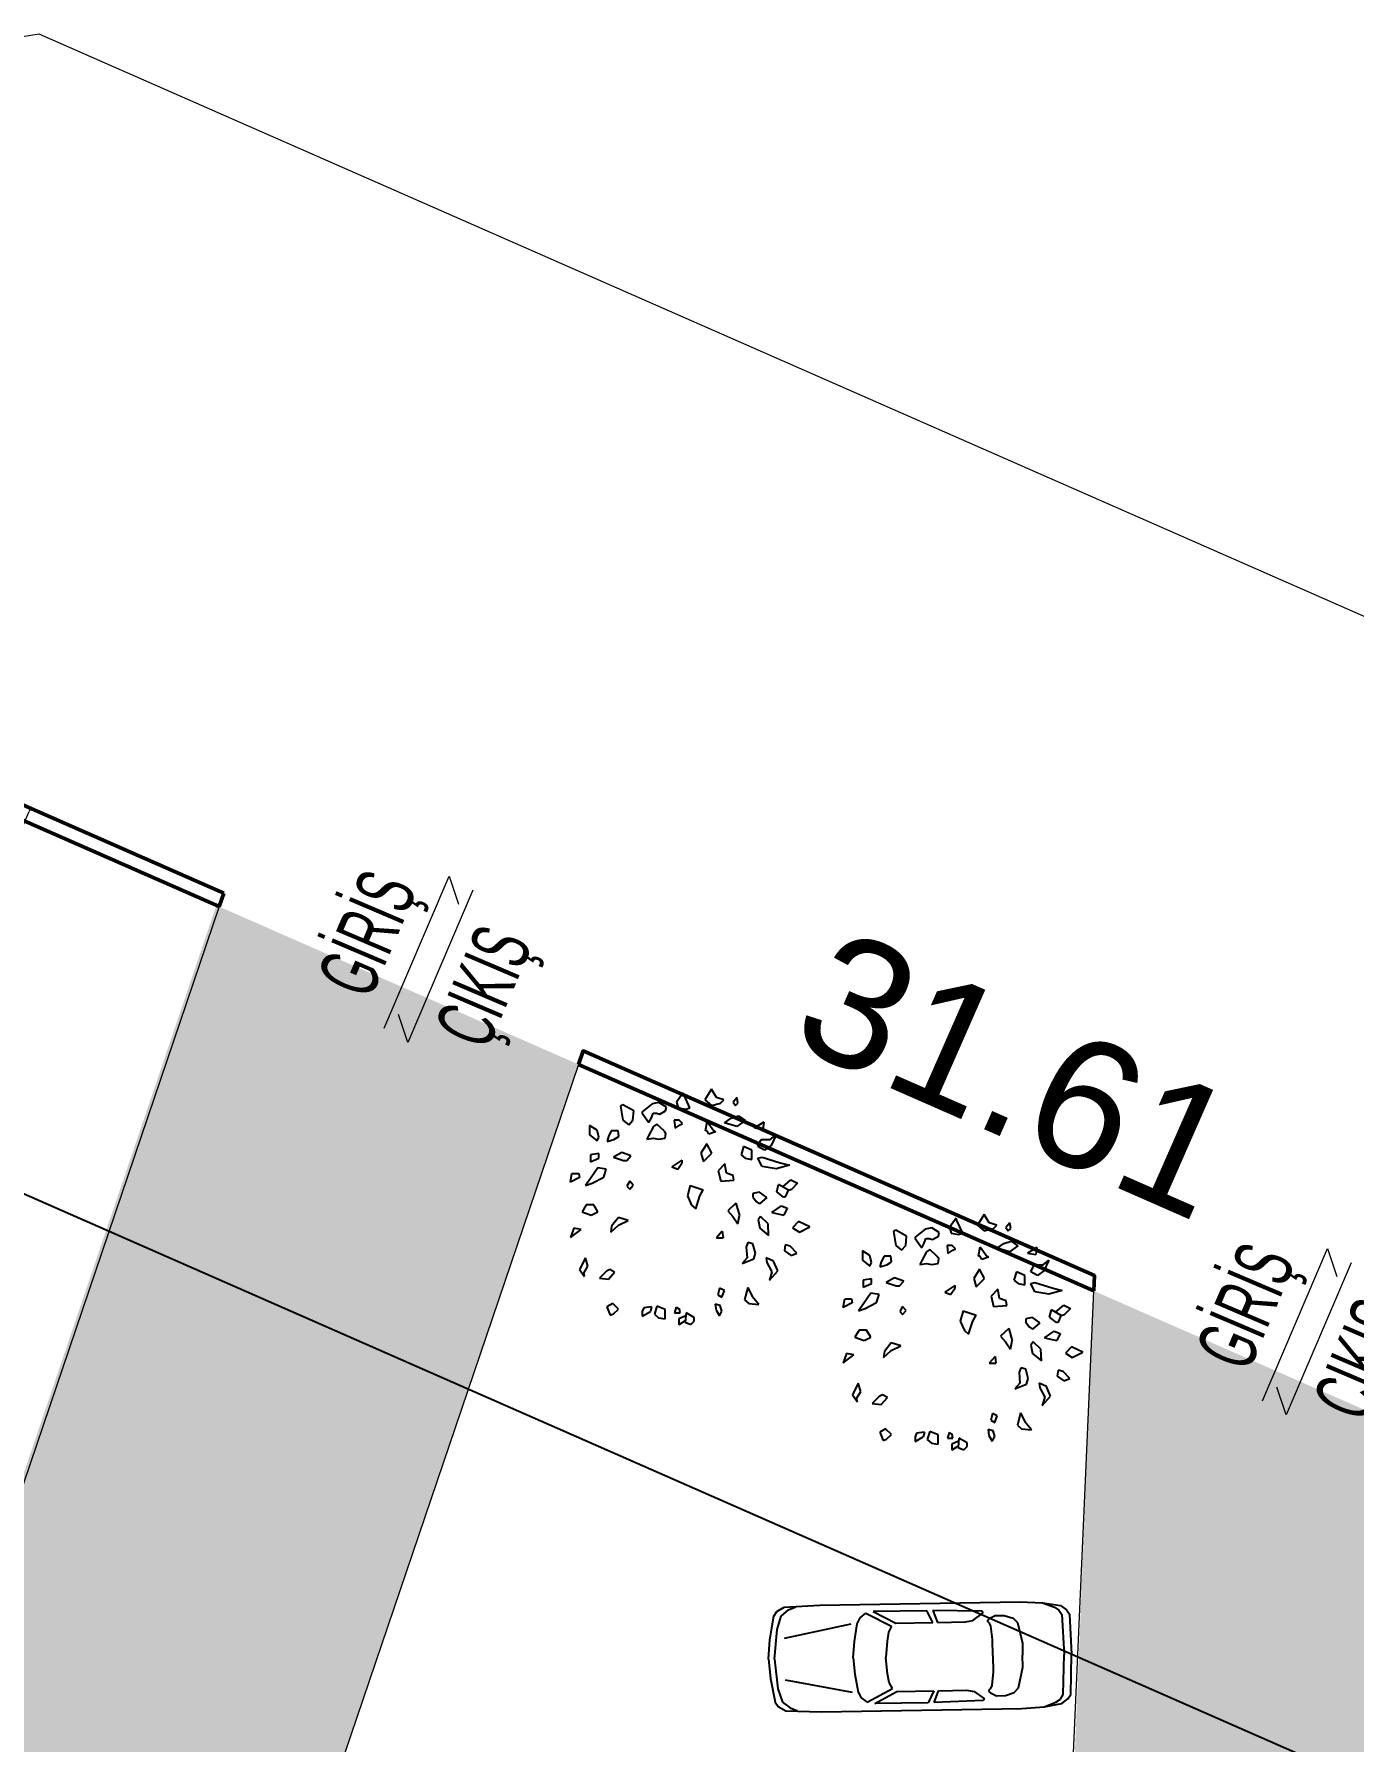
# Model space of a CAD drawing. Header units: centimetres. Extents: x 63871 to 181827, y -95930 to 42199.
# Drawn here: x 153272 to 155125, y 38677 to 41076 of the extents above; entities that cross this region are included whole.
import ezdxf

# ---------------------------------------------------------------- set-up
doc = ezdxf.new("R2010")
doc.units = ezdxf.units.CM
for name, color, linetype, lineweight in [('03_PARSEL_ALN_YENI', 40, 'Continuous', 0), ('A-AREA-IDEN', 7, 'Continuous', 9), ('ARA SINIRLAR', 225, 'Continuous', 15), ('ARM_Pen_No__252', 8, 'Continuous', 18), ('OLUK', 222, 'Continuous', 15), ('PARSEL SINIRI', 12, 'Continuous', 50), ('ROL_CEPHE', 1, 'Continuous', 0), ('ÇEKME MESAFESİ', 5, 'Continuous', 25)]:
    doc.layers.add(name, color=color, linetype=linetype, lineweight=lineweight)
for name, color, linetype in [('CAY', 94, 'Continuous'), ('Dıış Ölçü', 140, 'Continuous'), ('furn', 7, 'Continuous')]:
    doc.layers.add(name, color=color, linetype=linetype)
doc.styles.add('Arial', font='Arial.ttf', dxfattribs={"height": 250})
doc.styles.add('RomanS', font='')
doc.styles.get("Standard").update_dxf_attribs({"font": 'Arial.ttf'})
doc.styles.get('RomanS').set_extended_font_data('Stylus BT')
doc.dimstyles.new('BÖYÜK', dxfattribs={"dimtxt": 70, "dimasz": 5, "dimexe": 5, "dimexo": 5, "dimgap": 2, "dimtad": 3, "dimdec": 0, "dimzin": 0, "dimdsep": 46, "dimtxsty": 'RomanS', "dimblk": 'DOT', "dimcen": 5, "dimadec": 0, "dimazin": 0, "dimtfac": 1, "dimtdec": 0, "dimtix": 1, "dimtofl": 0, "dimtmove": 1, "dimatfit": 0, "dimldrblk": 'DOT', "dimfxl": 10, "dimfxlon": 1, "dimtolj": 1, "dimtzin": 0, "dimarcsym": 0})

# ---------------------------------------------------------------- blocks, each defined once
blk = doc.blocks.new('02PCAR03')
at = {"color": 0, "linetype": 'ByBlock'}
for p, q in [((-185, 35), (-197, 33)), ((-185, 35), (-193, 32)), ((-170, 36), (-185, 35)), ((-35, 36), (-170, 36)), ((-11, 35), (-35, 36)), ((-14, 33), (-19, 35)), ((-6, 32), (-11, 35)), ((-203, 27), (-204, 0)), ((-201, 30), (-203, 27)), ((-197, 33), (-201, 30)), ((-198, 27), (-199, 0)), ((-196, 30), (-198, 27)), ((-193, 32), (-196, 30)), ((-165, 25), (-168, 22)), ((-159, 27), (-165, 25)), ((-153, 27), (-159, 27)), ((-149, 25), (-153, 27)), ((-148, 24), (-149, 25)), ((-148, 23), (-148, 24)), ((-145, 29), (-144, 30)), ((-138, 24), (-145, 29)), ((-144, 30), (-111, 31)), ((-133, 23), (-138, 24)), ((-111, 31), (-114, 23)), ((-111, 23), (-107, 31)), ((-107, 31), (-71, 31)), ((-71, 31), (-86, 23)), ((-66, 30), (-83, 21)), ((-62, 27), (-66, 30)), ((-60, 23), (-62, 27)), ((-9, 29), (-14, 33)), ((-6, 20), (-9, 29)), ((-4, 29), (-6, 32)), ((-1, 13), (-4, 29)), ((-168, 22), (-171, 8)), ((-151, 11), (-150, 20)), ((-150, 20), (-149, 22)), ((-149, 22), (-148, 23)), ((-114, 23), (-133, 23)), ((-86, 23), (-111, 23)), ((-83, 21), (-81, 17)), ((-81, 17), (-80, 11)), ((-58, 11), (-60, 23)), ((-11, 14), (-56, 23)), ((-4, 0), (-6, 20)), ((0, 0), (-1, 13)), ((-203, -27), (-204, 0)), ((-198, -27), (-199, 0)), ((-171, 8), (-171, 0)), ((-171, -8), (-171, 0)), ((-151, 0), (-151, 11)), ((-151, 0), (-151, -11)), ((-80, 11), (-79, 0)), ((-80, -11), (-79, 0)), ((-57, 0), (-58, 11)), ((-57, 0), (-58, -11)), ((-4, 0), (-6, -20)), ((0, 0), (-1, -13)), ((-168, -22), (-171, -8)), ((-151, -11), (-150, -20)), ((-81, -17), (-80, -11)), ((-58, -11), (-60, -23)), ((-165, -25), (-168, -22)), ((-150, -20), (-149, -22)), ((-149, -22), (-148, -23)), ((-148, -23), (-148, -24)), ((-133, -23), (-138, -24)), ((-114, -23), (-133, -23)), ((-111, -31), (-114, -23)), ((-86, -23), (-111, -23)), ((-111, -23), (-107, -31)), ((-71, -31), (-86, -23)), ((-83, -21), (-81, -17)), ((-66, -30), (-83, -21)), ((-60, -23), (-62, -27)), ((-11, -14), (-56, -23)), ((-6, -20), (-9, -29)), ((-1, -13), (-4, -29)), ((-201, -30), (-203, -27)), ((-197, -33), (-201, -30)), ((-196, -30), (-198, -27)), ((-185, -35), (-197, -33)), ((-193, -32), (-196, -30)), ((-185, -35), (-193, -32)), ((-159, -27), (-165, -25)), ((-153, -27), (-159, -27)), ((-149, -25), (-153, -27)), ((-148, -24), (-149, -25)), ((-138, -24), (-145, -29)), ((-145, -29), (-144, -30)), ((-144, -30), (-111, -31)), ((-107, -31), (-71, -31)), ((-62, -27), (-66, -30)), ((-14, -33), (-19, -35)), ((-9, -29), (-14, -33)), ((-6, -32), (-11, -35)), ((-4, -29), (-6, -32)), ((-170, -36), (-185, -35)), ((-35, -36), (-170, -36)), ((-11, -35), (-35, -36))]:
    blk.add_line(p, q, dxfattribs=at)
blk = doc.blocks.new('_Dot')
at = {"color": 0, "linetype": 'ByBlock', "lineweight": -2}
blk.add_line((-0.5, 0), (-1, 0), dxfattribs=at)
at = {"color": 0, "linetype": 'ByBlock', "const_width": 0.5}
blk.add_lwpolyline([(-0.25, 0, 1), (0.25, 0, 1)], format="xyb", close=True, dxfattribs=at)
blk = doc.blocks.new('*D115')
at = {"layer": 'Defpoints', "color": 0, "transparency": 16777216}
for p in [(-3162.1, 23806.2), (-3150, 23800.9), (-3351.2, 23343.1)]:
    blk.add_point(p, dxfattribs=at)
at = {"layer": 'Dıış Ölçü', "color": 0, "lineweight": -2, "transparency": 16777216}
for p, q in [((-3154.6, 23802.9), (-3166.7, 23808.2)), ((-3361.3, 23353), (-3164.1, 23801.6)), ((-3355.7, 23345.1), (-3367.9, 23350.5))]:
    blk.add_line(p, q, dxfattribs=at)
at = {"layer": 'Dıış Ölçü', "color": 0, "lineweight": -2, "transparency": 16777216, "xscale": 5, "yscale": 5, "zscale": 5}
for p, rotation in [((-3162.1, 23806.2), 66.27337036733198), ((-3363.3, 23348.5), 246.273370367332)]:
    blk.add_blockref('_Dot', p, dxfattribs=dict(at, rotation=rotation))
at = {"layer": 'Dıış Ölçü', "color": 0, "transparency": 16777216, "insert": (-3298.2, 23592.9), "char_height": 70, "attachment_point": 5, "rotation": 66.2734, "style": 'RomanS'}
blk.add_mtext('\\A1;500', dxfattribs=at)
blk = doc.blocks.new('A$C5AA32782')
at = {"layer": 'CAY'}
for p, q in [((355.1, 891.8, 0), (328.5, 887.1, 0)), ((385, 873, 0), (355.1, 891.8, 0)), ((452.9, 931.4, 0), (426.3, 893.8, 0)), ((426.3, 893.8, 0), (432.9, 870.3, 0)), ((456.2, 922, 0), (452.9, 931.4, 0)), ((479.5, 870.3, 0), (456.2, 922, 0)), ((566, 945.5, 0), (539.4, 903.2, 0)), ((539.4, 903.2, 0), (566, 879.7, 0)), ((585.9, 912.6, 0), (566, 945.5, 0)), ((615.9, 903.2, 0), (585.9, 912.6, 0)), ((602.6, 889.1, 0), (615.9, 903.2, 0)), ((669.1, 912.6, 0), (652.5, 893.8, 0)), ((652.5, 893.8, 0), (662.4, 879.7, 0)), ((672.4, 889.1, 0), (669.1, 912.6, 0)), ((211.1, 882.5, 0), (201.2, 877.8, 0)), ((201.2, 877.8, 0), (211.1, 821.4, 0)), ((254.4, 859, 0), (211.1, 882.5, 0)), ((251, 821.4, 0), (254.4, 859, 0)), ((328.5, 887.1, 0), (288.5, 854.2, 0)), ((288.5, 854.2, 0), (288.5, 849.5, 0)), ((288.5, 849.5, 0), (315.2, 811.9, 0)), ((315.2, 811.9, 0), (325.1, 830.7, 0)), ((325.1, 830.7, 0), (331.8, 849.5, 0)), ((331.8, 849.5, 0), (345.1, 849.5, 0)), ((345.1, 849.5, 0), (358.4, 844.8, 0)), ((358.4, 844.8, 0), (381.7, 858.9, 0)), ((381.7, 858.9, 0), (385, 873, 0)), ((432.9, 870.3, 0), (462.9, 865.6, 0)), ((462.9, 865.6, 0), (479.5, 870.3, 0)), ((566, 879.7, 0), (602.6, 889.1, 0)), ((617.8, 810.6, 0), (644.5, 829.4, 0)), ((644.5, 829.4, 0), (674.4, 838.7, 0)), ((662.4, 879.7, 0), (672.4, 889.1, 0)), ((674.4, 838.7, 0), (701, 820, 0)), ((107, 781, 0), (77, 799.8, 0)), ((77, 799.8, 0), (77, 762.2, 0)), ((77, 762.2, 0), (107, 738.7, 0)), ((113.6, 752.8, 0), (107, 781, 0)), ((152.9, 755.4, 0), (147.3, 735.9, 0)), ((163.9, 778.9, 0), (152.9, 755.4, 0)), ((191.6, 778.9, 0), (163.9, 778.9, 0)), ((175, 743.7, 0), (194.4, 755.4, 0)), ((194, 755.2, 0), (191.6, 778.9, 0)), ((211.1, 821.4, 0), (234.4, 802.6, 0)), ((234.4, 802.6, 0), (251, 821.4, 0)), ((313.8, 759, 0), (307.1, 744.9, 0)), ((333.7, 796.5, 0), (313.8, 759, 0)), ((347, 805.9, 0), (333.7, 796.5, 0)), ((377, 777.7, 0), (347, 805.9, 0)), ((383.6, 768.3, 0), (377, 777.7, 0)), ((380.3, 749.6, 0), (383.6, 768.3, 0)), ((436.8, 821.9, 0), (416.8, 821.9, 0)), ((416.8, 821.9, 0), (420.1, 789, 0)), ((420.1, 789, 0), (440.1, 803.1, 0)), ((450.1, 807.8, 0), (436.8, 821.9, 0)), ((440.1, 803.1, 0), (450.1, 807.8, 0)), ((542.4, 778.7, 0), (549.1, 816.3, 0)), ((549.1, 778.7, 0), (542.4, 778.7, 0)), ((549.1, 816.3, 0), (575.7, 778.7, 0)), ((555.7, 764.6, 0), (549.1, 778.7, 0)), ((582.4, 774, 0), (555.7, 764.6, 0)), ((575.7, 778.7, 0), (582.4, 774, 0)), ((667.7, 796.5, 0), (617.8, 810.6, 0)), ((701, 820, 0), (667.7, 796.5, 0)), ((776.2, 813.8, 0), (739, 790.4, 0)), ((739, 790.4, 0), (772.2, 785.7, 0)), ((776.2, 813.8, 0), (772.2, 785.7, 0)), ((802.2, 743.4, 0), (825.4, 762.2, 0)), ((825.4, 762.2, 0), (805.5, 719.9, 0)), ((113.6, 687.1, 0), (80.3, 682.4, 0)), ((107, 738.7, 0), (113.6, 752.8, 0)), ((113.6, 668.3, 0), (113.6, 687.1, 0)), ((147.3, 735.9, 0), (175, 743.7, 0)), ((206.1, 691.9, 0), (172.9, 673.1, 0)), ((242.7, 677.8, 0), (206.1, 691.9, 0)), ((307.1, 744.9, 0), (333.7, 749.6, 0)), ((333.7, 749.6, 0), (353.7, 744.9, 0)), ((353.7, 744.9, 0), (380.3, 749.6, 0)), ((547, 726.4, 0), (523.7, 688.8, 0)), ((523.7, 688.8, 0), (533.7, 655.9, 0)), ((533.7, 655.9, 0), (566.9, 688.8, 0)), ((566.9, 688.8, 0), (547, 726.4, 0)), ((695, 715.3, 0), (685, 682.5, 0)), ((728.2, 701.2, 0), (695, 715.3, 0)), ((728.2, 663.7, 0), (728.2, 701.2, 0)), ((752.3, 715.2, 0), (765.6, 743.4, 0)), ((778.9, 701.1, 0), (752.3, 715.2, 0)), ((765.6, 743.4, 0), (802.2, 743.4, 0)), ((805.5, 719.9, 0), (778.9, 701.1, 0)), ((80.3, 682.4, 0), (80.3, 654.2, 0)), ((80.3, 654.2, 0), (113.6, 668.3, 0)), ((110.8, 630, 0), (80.9, 587.7, 0)), ((144.1, 625.3, 0), (110.8, 630, 0)), ((134.1, 592.4, 0), (144.1, 625.3, 0)), ((172.9, 673.1, 0), (212.8, 659, 0)), ((212.8, 659, 0), (226.1, 659, 0)), ((226.1, 659, 0), (242.7, 677.8, 0)), ((447.5, 660.3, 0), (407.6, 634.6, 0)), ((407.6, 634.6, 0), (430.9, 625.3, 0)), ((430.9, 625.3, 0), (447.5, 648.7, 0)), ((447.5, 660.3, 0), (447.5, 648.7, 0)), ((619.8, 646.7, 0), (593.2, 618.5, 0)), ((593.2, 618.5, 0), (603.2, 576.2, 0)), ((626.5, 609.1, 0), (619.8, 646.7, 0)), ((685, 682.5, 0), (701.6, 668.4, 0)), ((701.6, 668.4, 0), (728.2, 663.7, 0)), ((752.3, 668.3, 0), (768.9, 673, 0)), ((768.9, 635.4, 0), (752.3, 668.3, 0)), ((768.9, 673, 0), (842.1, 649.5, 0)), ((825.4, 626, 0), (768.9, 635.4, 0)), ((878.7, 640.1, 0), (825.4, 626, 0)), ((842.1, 649.5, 0), (878.7, 640.1, 0)), ((0.4, 572.3, 0), (5.9, 607.5, 0)), ((36.4, 591.8, 0), (0.4, 572.3, 0)), ((5.9, 607.5, 0), (33.6, 607.5, 0)), ((33.6, 607.5, 0), (36.4, 591.8, 0)), ((80.9, 587.7, 0), (60.9, 559.5, 0)), ((60.9, 559.5, 0), (87.6, 568.9, 0)), ((87.6, 568.9, 0), (134.1, 592.4, 0)), ((238.2, 576, 0), (227.1, 556.4, 0)), ((227.1, 556.4, 0), (238.2, 544.7, 0)), ((252.1, 560.3, 0), (238.2, 576, 0)), ((238.2, 544.7, 0), (252.1, 560.3, 0)), ((480.7, 559.5, 0), (469.6, 517.6, 0)), ((480.7, 559.5, 0), (532.8, 541.1, 0)), ((603.2, 576.2, 0), (656.4, 580.9, 0)), ((653.1, 599.7, 0), (626.5, 609.1, 0)), ((656.4, 580.9, 0), (653.1, 599.7, 0)), ((827.9, 533.9, 0), (835.1, 563.5, 0)), ((875, 540, 0), (835.1, 563.5, 0)), ((851.7, 554.1, 0), (885, 582.3, 0)), ((885, 582.3, 0), (911.6, 568.2, 0)), ((911.6, 568.2, 0), (888.3, 544.7, 0)), ((63.9, 482, 0), (47.2, 453.8, 0)), ((93.8, 482, 0), (63.9, 482, 0)), ((110.4, 453.8, 0), (93.8, 482, 0)), ((469.6, 517.6, 0), (486.2, 480, 0)), ((486.2, 480, 0), (502.9, 465.9, 0)), ((502.9, 465.9, 0), (519.5, 517.6, 0)), ((519.5, 517.6, 0), (532.8, 541.1, 0)), ((664, 488.3, 0), (631.4, 457.6, 0)), ((664, 488.3, 0), (678, 438.8, 0)), ((758.9, 532, 0), (732.3, 527.3, 0)), ((732.3, 527.3, 0), (732.3, 513.2, 0)), ((732.3, 513.2, 0), (745.6, 494.4, 0)), ((745.6, 494.4, 0), (758.9, 485, 0)), ((788.5, 511.1, 0), (758.9, 532, 0)), ((788.5, 511.1, 0), (758.9, 485, 0)), ((855.1, 511.8, 0), (827.9, 533.9, 0)), ((855.1, 511.8, 0), (865, 516.5, 0)), ((865, 516.5, 0), (875, 540, 0)), ((873.9, 540.7, 0), (888.3, 544.7, 0)), ((47.2, 453.8, 0), (83.8, 439.7, 0)), ((83.8, 439.7, 0), (110.4, 453.8, 0)), ((192.8, 430.8, 0), (165.1, 395.5, 0)), ((231.6, 419, 0), (192.8, 430.8, 0)), ((192.8, 399.5, 0), (231.6, 419, 0)), ((631.4, 457.6, 0), (651.4, 434.1, 0)), ((651.4, 434.1, 0), (671.4, 405.9, 0)), ((671.4, 405.9, 0), (678, 438.8, 0)), ((762.3, 435, 0), (752.8, 421.6, 0)), ((752.8, 421.6, 0), (759.9, 388.1, 0)), ((793.1, 404.9, 0), (762.3, 435, 0)), ((807.7, 450.2, 0), (846.9, 477.9, 0)), ((807.7, 450.2, 0), (856.9, 440.3, 0)), ((846.9, 477.9, 0), (870.2, 468.5, 0)), ((870.2, 468.5, 0), (856.9, 440.3, 0)), ((915.7, 415.1, 0), (891.6, 389.5, 0)), ((961, 393.8, 0), (915.7, 415.1, 0)), ((13.3, 387.6, 0), (0, 350, 0)), ((0, 350, 0), (43.2, 382.9, 0)), ((43.2, 382.9, 0), (13.3, 387.6, 0)), ((162.3, 372.1, 0), (192.8, 399.5, 0)), ((165.1, 395.5, 0), (162.3, 372.1, 0)), ((609.3, 376.3, 0), (585.9, 348.8, 0)), ((585.9, 348.8, 0), (612.6, 348.8, 0)), ((609.3, 376.3, 0), (612.6, 348.8, 0)), ((759.9, 388.1, 0), (795.4, 358, 0)), ((795.4, 358, 0), (793.1, 404.9, 0)), ((891.6, 389.5, 0), (918.8, 372.4, 0)), ((918.8, 372.4, 0), (961, 393.8, 0)), ((712.3, 330, 0), (705.7, 311.2, 0)), ((705.7, 311.2, 0), (709, 268.9, 0)), ((732.3, 325.3, 0), (712.3, 330, 0)), ((742.3, 287.7, 0), (732.3, 325.3, 0)), ((735.6, 264.2, 0), (742.3, 287.7, 0)), ((862, 320.6, 0), (858.7, 297.1, 0)), ((858.7, 297.1, 0), (885.3, 278.3, 0)), ((882, 315.9, 0), (862, 320.6, 0)), ((908.6, 287.7, 0), (882, 315.9, 0)), ((885.3, 278.3, 0), (908.6, 287.7, 0)), ((60.4, 268.9, 0), (37.1, 221.9, 0)), ((37.1, 221.9, 0), (57.1, 193.7, 0)), ((53.7, 207.8, 0), (70.4, 236, 0)), ((57.1, 193.7, 0), (53.7, 207.8, 0)), ((70.4, 236, 0), (60.4, 268.9, 0)), ((144.4, 214.7, 0), (116.7, 187.3, 0)), ((158.3, 222.5, 0), (144.4, 214.7, 0)), ((152.8, 183.4, 0), (177.7, 210.8, 0)), ((177.7, 210.8, 0), (158.3, 222.5, 0)), ((709, 268.9, 0), (689.1, 245.4, 0)), ((689.1, 245.4, 0), (735.6, 264.2, 0)), ((815.5, 254.8, 0), (785.5, 268.9, 0)), ((785.5, 268.9, 0), (788.8, 250.1, 0)), ((788.8, 250.1, 0), (808.8, 212.5, 0)), ((788.8, 250.1, 0), (808.8, 212.5, 0)), ((798.8, 179.6, 0), (832.1, 217.2, 0)), ((808.8, 212.5, 0), (798.8, 179.6, 0)), ((832.1, 217.2, 0), (815.5, 254.8, 0)), ((116.7, 187.3, 0), (152.8, 183.4, 0)), ((598.8, 147.3, 0), (591.7, 120.5, 0)), ((617.8, 137.2, 0), (598.8, 147.3, 0)), ((608.3, 110.5, 0), (617.8, 137.2, 0)), ((711.9, 149.9, 0), (699, 99.8, 0)), ((711.9, 149.9, 0), (729, 113.9, 0)), ((170.2, 85.7, 0), (146.9, 71.6, 0)), ((146.9, 71.6, 0), (160.2, 38.7, 0)), ((193.4, 62.2, 0), (170.2, 85.7, 0)), ((325.8, 72.5, 0), (294.7, 67.6, 0)), ((325.8, 72.5, 0), (321.3, 53.5, 0)), ((347.3, 75.1, 0), (337.3, 42.2, 0)), ((380.6, 61, 0), (347.3, 75.1, 0)), ((424.6, 70.4, 0), (418.1, 47.4, 0)), ((424.6, 70.4, 0), (437.5, 63.1, 0)), ((601.4, 77.9, 0), (581.4, 82.6, 0)), ((581.4, 82.6, 0), (584.8, 59.1, 0)), ((591.7, 120.5, 0), (608.3, 110.5, 0)), ((608, 54.4, 0), (601.4, 77.9, 0)), ((699, 99.8, 0), (715.7, 85.7, 0)), ((715.7, 85.7, 0), (755.6, 81, 0)), ((755.6, 81, 0), (729, 113.9, 0)), ((160.2, 38.7, 0), (173.5, 43.4, 0)), ((173.5, 43.4, 0), (193.4, 62.2, 0)), ((294.7, 67.6, 0), (288.1, 53.5, 0)), ((288.1, 53.5, 0), (288.1, 34.7, 0)), ((288.1, 34.7, 0), (321.3, 53.5, 0)), ((337.3, 42.2, 0), (354, 28.1, 0)), ((354, 28.1, 0), (380.6, 23.4, 0)), ((380.6, 23.4, 0), (380.6, 61, 0)), ((418.1, 47.4, 0), (440.3, 47.4, 0)), ((462.9, 36.2, 0), (435.8, 23.5, 0)), ((435.8, 23.5, 0), (435.8, 0, 0)), ((461.1, 15.9, 0), (435.8, 0, 0)), ((440.3, 47.4, 0), (437.5, 63.1, 0)), ((463.9, 47.9, 0), (460.6, 10.4, 0)), ((460.6, 10.4, 0), (483.9, 1, 0)), ((497.2, 29.2, 0), (463.9, 47.9, 0)), ((483.9, 1, 0), (497.2, 15.1, 0)), ((497.2, 15.1, 0), (497.2, 29.2, 0)), ((584.8, 59.1, 0), (598.1, 35.6, 0)), ((598.1, 35.6, 0), (608, 54.4, 0))]:
    blk.add_line(p, q, dxfattribs=at)
blk = doc.blocks.new('yerleşim planı')
at = {"layer": 'ARM_Pen_No__252'}
h = blk.add_hatch(dxfattribs=at)
h.set_pattern_fill('AR-HBONE', color=256, scale=0.51)
h.set_pattern_definition([(45, (-177987.134, -15156.517), (0, 73.27889), [155.448, -51.816]), (135, (-177950.495, -15119.877), (7e-15, 73.27889), [155.448, -51.816])])
h.paths.add_polyline_path([(-2142.3, 12350.5), (-6158, 12350.5), (-5113.2, 15429.3), (-2007, 15429.3)], flags=16)
h.paths.add_polyline_path([(-2155.4, 12050.8), (-2289.2, 9006.5), (-7230.4, 9111), (-6232.7, 12050.8)], flags=16)
h.paths.add_polyline_path([(-1994, 15726.3), (-2007, 15429.3), (-5113.2, 15429.3), (-2392.4, 23446.1), (-2901.1, 23669.6), (-7833, 9123.7), (-10553.5, 9181.3), (-10718.9, 8734.6), (588.1, 8496), (607.9, 8945.3), (-1738.2, 8994.9), (-1127.8, 22890.2), (-1668.8, 23128), (-1971, 15726.3)])
at = {"layer": '03_PARSEL_ALN_YENI'}
for p, q in [((-3150.2, 24893.8), (-6574.1, 24353.8)), ((-162.2, 23579.9), (-3150.2, 24893.8))]:
    blk.add_line(p, q, dxfattribs=at)
at = {"layer": '03_PARSEL_ALN_YENI', "lineweight": 0}
for p, q in [((-3150.2, 24893.8), (-6574.1, 24353.8)), ((-162.2, 23579.9), (-3150.2, 24893.8))]:
    blk.add_line(p, q, dxfattribs=at)
at = {"layer": 'A-AREA-IDEN'}
for p, q in [((-2665.5, 23497.1), (-2574.2, 23710.8)), ((-2574.2, 23710.8), (-2560.8, 23671.5)), ((-2540.7, 23690.8), (-2632, 23477.1)), ((-2632, 23477.1), (-2645.4, 23516.4)), ((-1431.9, 22973.6), (-1340.6, 23187.3)), ((-1340.6, 23187.3), (-1327.2, 23148)), ((-1307.2, 23167.3), (-1398.4, 22953.6)), ((-1398.4, 22953.6), (-1411.8, 22992.9))]:
    blk.add_line(p, q, dxfattribs=at)
at = {"layer": 'ARA SINIRLAR'}
blk.add_line((-2897.1, 23667.9), (-7833, 9123.7), dxfattribs=at)
for points in [[(-2392.4, 23446.1), (-5012.4, 15726.3)], [(-1994, 15726.3), (-1668.8, 23128)]]:
    blk.add_lwpolyline(points, dxfattribs=at)
at = {"layer": 'PARSEL SINIRI'}
blk.add_line((-2890.6, 23686.9), (-2897.1, 23667.9), dxfattribs=at)
for points in [[(-2890.6, 23686.9), (-3284.2, 23859.8), (-5812.1, 23461.8)], [(-2897.1, 23667.9), (-3286.8, 23839.2), (-5796.9, 23444), (-6139.2, 22386.9)], [(-1668.8, 23128), (-1667.9, 23149.5), (-2386, 23465.1), (-2392.4, 23446.1)], [(-1668.8, 23128), (-2392.4, 23446.1)]]:
    blk.add_lwpolyline(points, dxfattribs=at)
at = {"layer": 'ÇEKME MESAFESİ'}
blk.add_lwpolyline([(-40.8, 5105.4), (273.3, 12259), (441.1, 16103.9), (540.6, 18375.8), (609, 19935.4), (690.2, 21784.8), (634.2, 21857.2), (-544.7, 22109.6), (-620.1, 22142.8), (-3351.2, 23343.1), (-5431, 23015.7), (-6402.4, 20015.9), (-7155.9, 17689.8), (-7622.6, 16249.1), (-8469.2, 13634.5), (-9179.7, 11507.4), (-10271.3, 8561.4)], dxfattribs=at)
at = {"layer": 'CAY', "xscale": 0.3501001178103892, "yscale": 0.3501001178103892, "zscale": 0.3501001178103892}
for p in [(-2403.9, 23080.3, 0), (-2020.7, 22904.2, 0)]:
    blk.add_blockref('A$C5AA32782', p, dxfattribs=at)
at = {"layer": 'furn', "linetype": 'Continuous', "xscale": 2.086125961570064, "yscale": 2.086125961570064, "zscale": 2.086125961570064, "rotation": 180.9296038315417}
blk.add_blockref('02PCAR03', (-2125.5, 22610.3), dxfattribs=at)
at = {"layer": 'A-AREA-IDEN', "style": 'Arial', "width": 0.55}
for s, p in [('GİRİŞ', (-2685.7, 23535.2)), ('ÇIKIŞ', (-2521.1, 23464)), ('GİRİŞ', (-1452.1, 23011.6)), ('ÇIKIŞ', (-1287.5, 22940.5))]:
    blk.add_text(s, height=82.06, rotation=66.8848, dxfattribs=at).set_placement(p)
at = {"layer": 'ROL_CEPHE', "lineweight": 0}
blk.add_text('31.61', height=180, rotation=336.2734, dxfattribs=at).set_placement((-2099.8, 23476.9))
at = {"layer": 'Dıış Ölçü'}
dim = blk.add_aligned_dim(p1=(-3351.2, 23343.1), p2=(-3150, 23800.9), distance=13.3, dimstyle='BÖYÜK', dxfattribs=at)
dim.commit()
dim.dimension.update_dxf_attribs({"geometry": '*D115', "text_midpoint": (-3298.2, 23592.9)})

msp = doc.modelspace()

# ---------------------------------------------------------------- block references
at = {"layer": 'OLUK'}
msp.add_blockref('yerleşim planı', (156428.8, 16182.6), dxfattribs=at)

doc.saveas('drawing.dxf')
